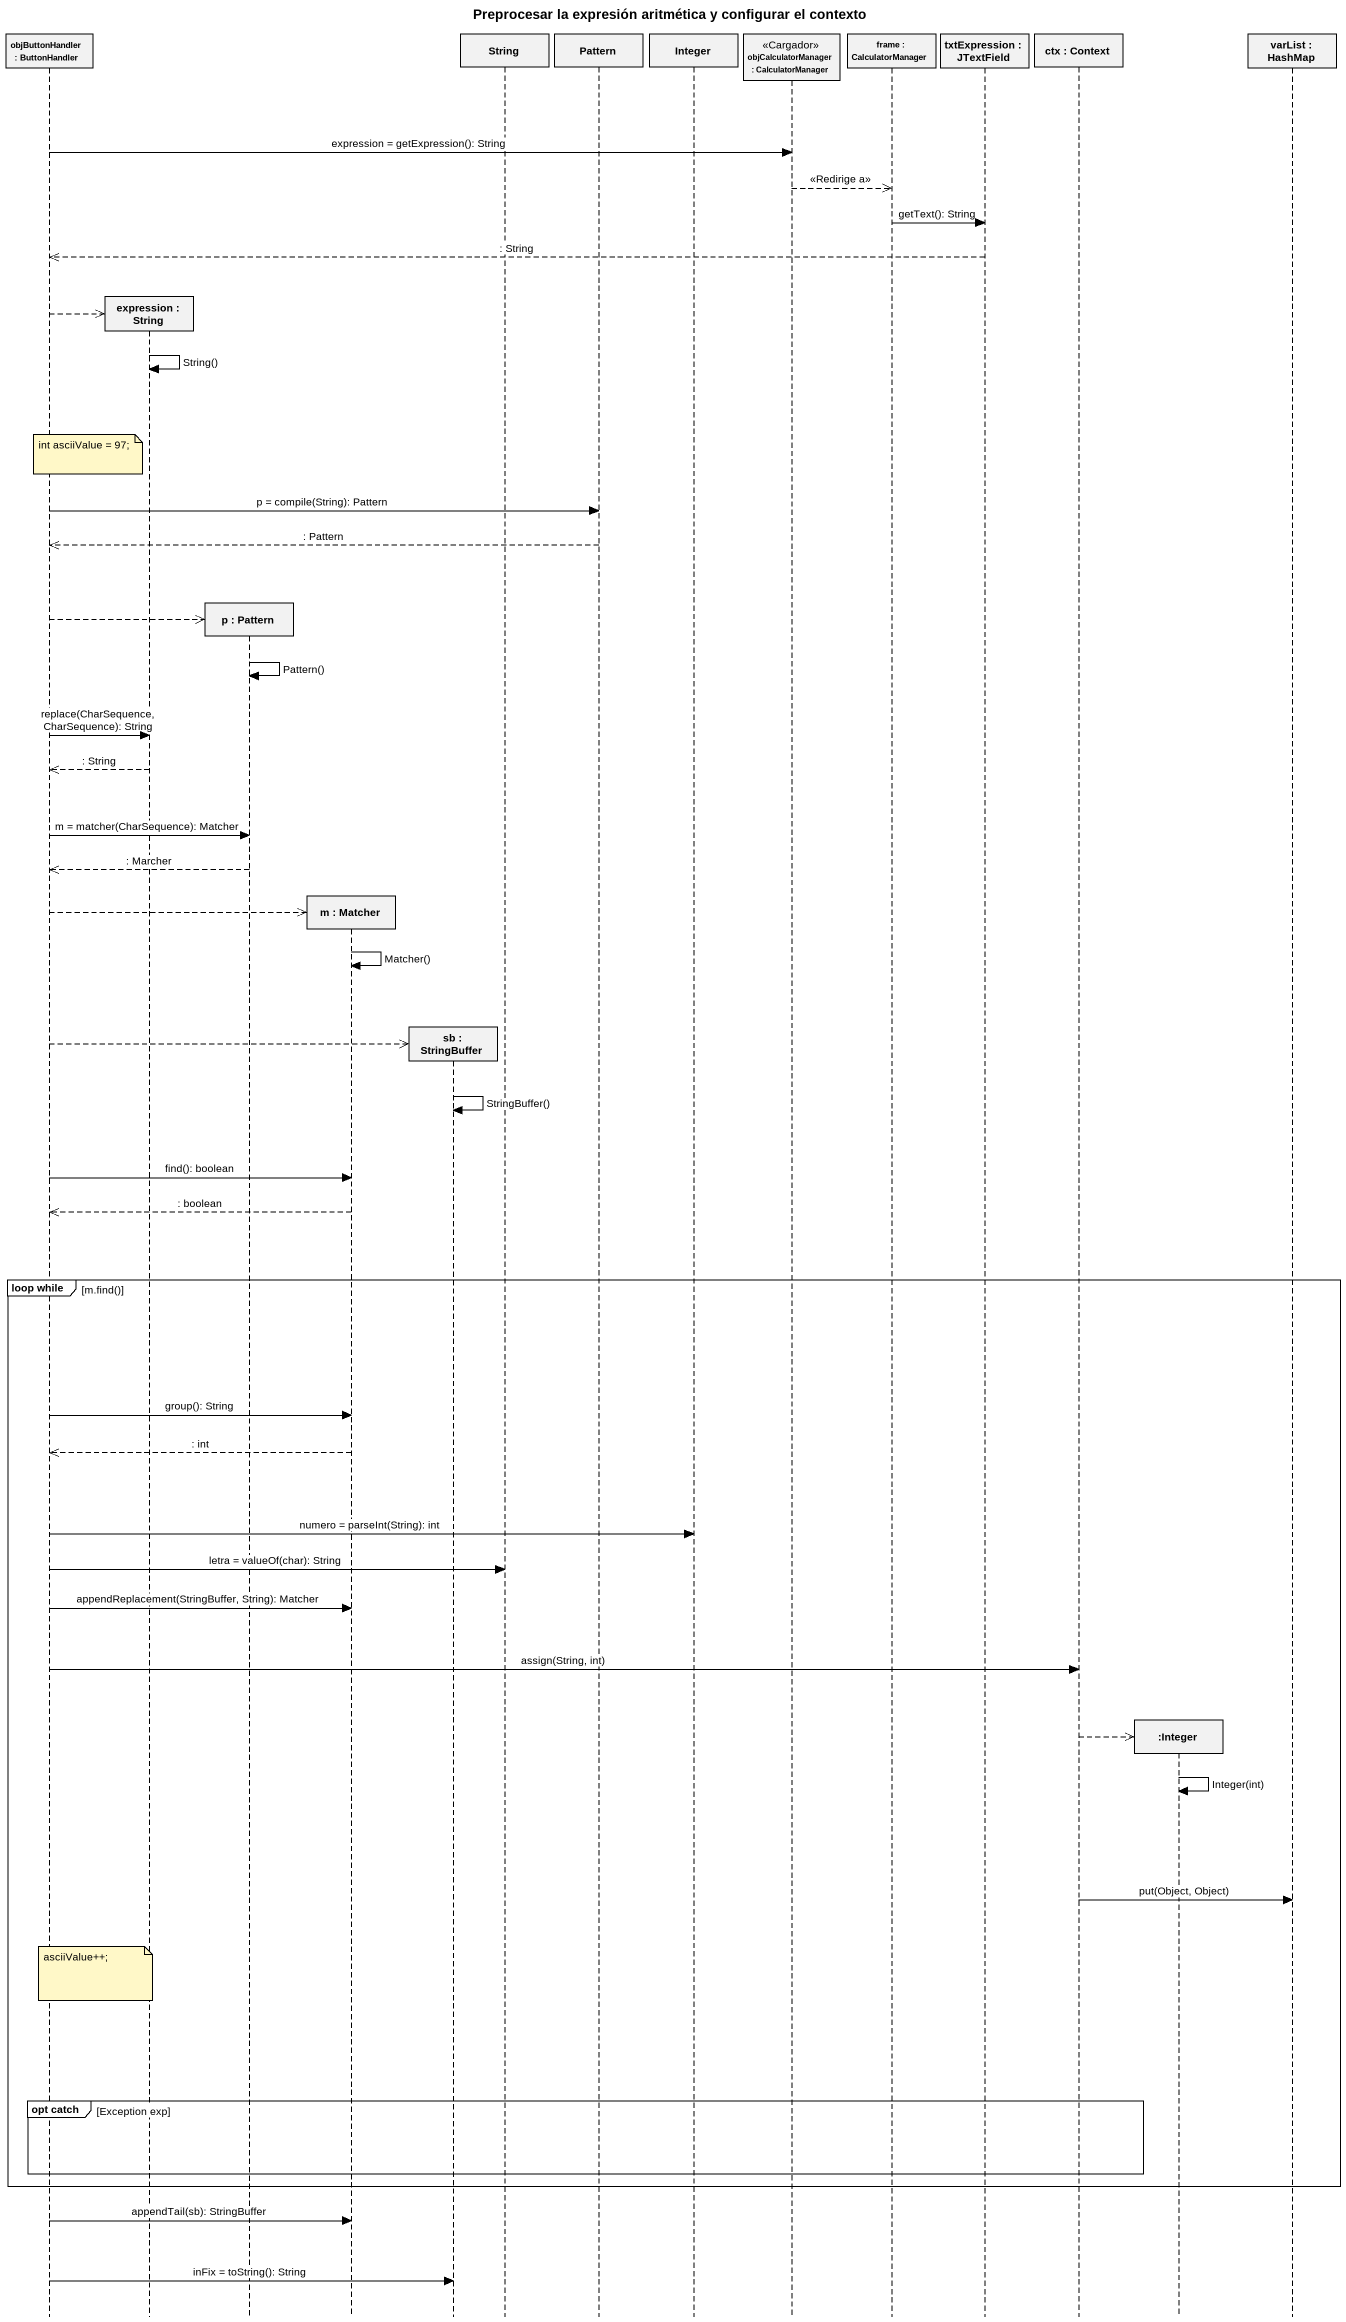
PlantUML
@startuml
title Preprocesar la expresión aritmética y configurar el contexto
hide footbox
participant "objButtonHandler : ButtonHandler" as objButtonHandler
participant "expression : String" as expression
participant "p : Pattern" as p
participant "m : Matcher" as m
participant "sb : StringBuffer" as sb
participant String
participant Pattern
participant Integer
participant "objCalculatorManager : CalculatorManager" as objCalculatorManager <<Cargador>>
participant "frame : CalculatorManager" as frame_
participant "txtExpression : JTextField" as txtExpression
participant "ctx : Context" as ctx
participant ":Integer" as Integer_2
participant "varList : HashMap" as varList

objButtonHandler -> objCalculatorManager : expression = getExpression(): String
objCalculatorManager -->> frame_ : <<Redirige a>>
frame_ -> txtExpression : getText(): String
txtExpression -->> objButtonHandler : : String
objButtonHandler -->> expression **
expression -> expression : String()
note over objButtonHandler : int asciiValue = 97;
objButtonHandler -> Pattern : p = compile(String): Pattern
Pattern -->> objButtonHandler : : Pattern
objButtonHandler -->> p **
p -> p : Pattern()
objButtonHandler -> expression : replace(CharSequence, CharSequence): String
expression -->> objButtonHandler : : String
objButtonHandler -> p : m = matcher(CharSequence): Matcher
p -->> objButtonHandler : : Marcher
objButtonHandler -->> m **
m -> m : Matcher()
objButtonHandler -->> sb **
sb -> sb : StringBuffer()
objButtonHandler -> m : find(): boolean
m -->> objButtonHandler : : boolean
group loop while [m.find()]
  objButtonHandler -> m : group(): String
  m -->> objButtonHandler : : int
  objButtonHandler -> Integer : numero = parseInt(String): int
  objButtonHandler -> String : letra = valueOf(char): String
  objButtonHandler -> m : appendReplacement(StringBuffer, String): Matcher
  objButtonHandler -> ctx : assign(String, int)
  ctx -->> Integer_2 **
  Integer_2 -> Integer_2 : Integer(int)
  ctx -> varList : put(Object, Object)
  note over objButtonHandler : asciiValue++;
  group opt catch [Exception exp]
  end
end
objButtonHandler -> m : appendTail(sb): StringBuffer
objButtonHandler -> sb : inFix = toString(): String
@enduml
